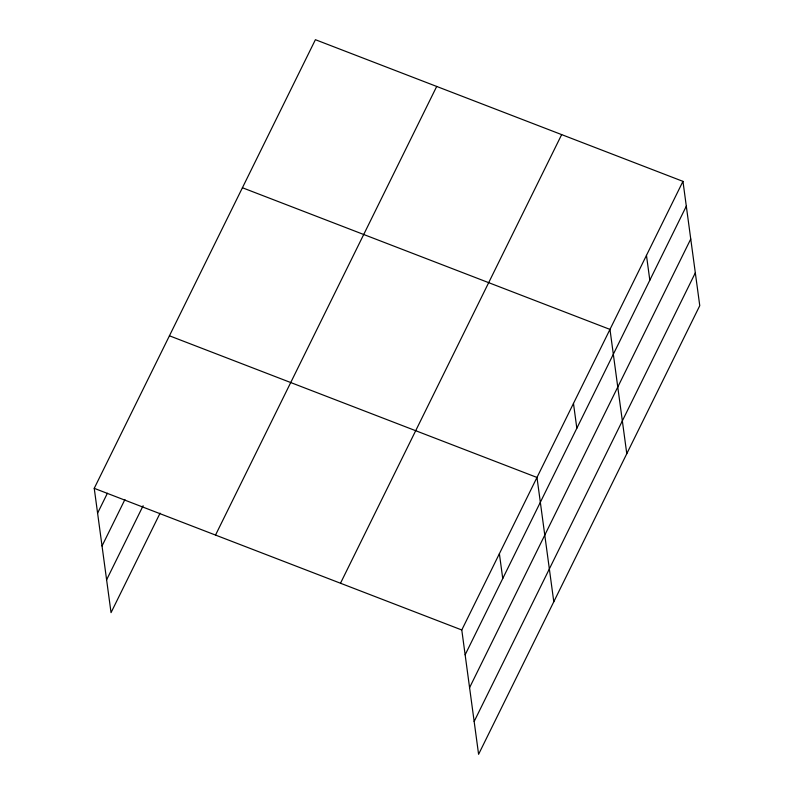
<?xml version="1.0" encoding="UTF-8"?>
<svg xmlns="http://www.w3.org/2000/svg" width="794" height="794" viewBox="0 0 794 794"><rect width="100%" height="100%" fill="white"/><g stroke="black" fill="none" stroke-linecap="round" stroke-linejoin="round"><path stroke-width="1.19" d="M160.08 513.162L111.041 612.64L94.238 488.33L315.407 39.7L682.959 181.36L699.762 305.67L478.593 754.3L461.78 629.979L682.959 181.36M97.593 513.142L107.398 493.253M102.029 545.984L124.916 499.555M106.604 579.809L143.109 505.748M215.521 535.077L436.7 86.447M340.497 583.233L561.666 134.613M465.145 654.802L686.314 206.182M469.582 687.634L690.75 239.014M474.157 721.468L695.326 272.838M242.418 187.751L609.971 329.401L626.784 453.721M169.43 335.793L536.982 477.452L553.795 601.763M94.238 488.33L461.78 629.979M646.465 255.38L649.82 280.203M573.476 403.431L576.831 428.244M499.386 553.716L502.741 578.538"/></g></svg>
